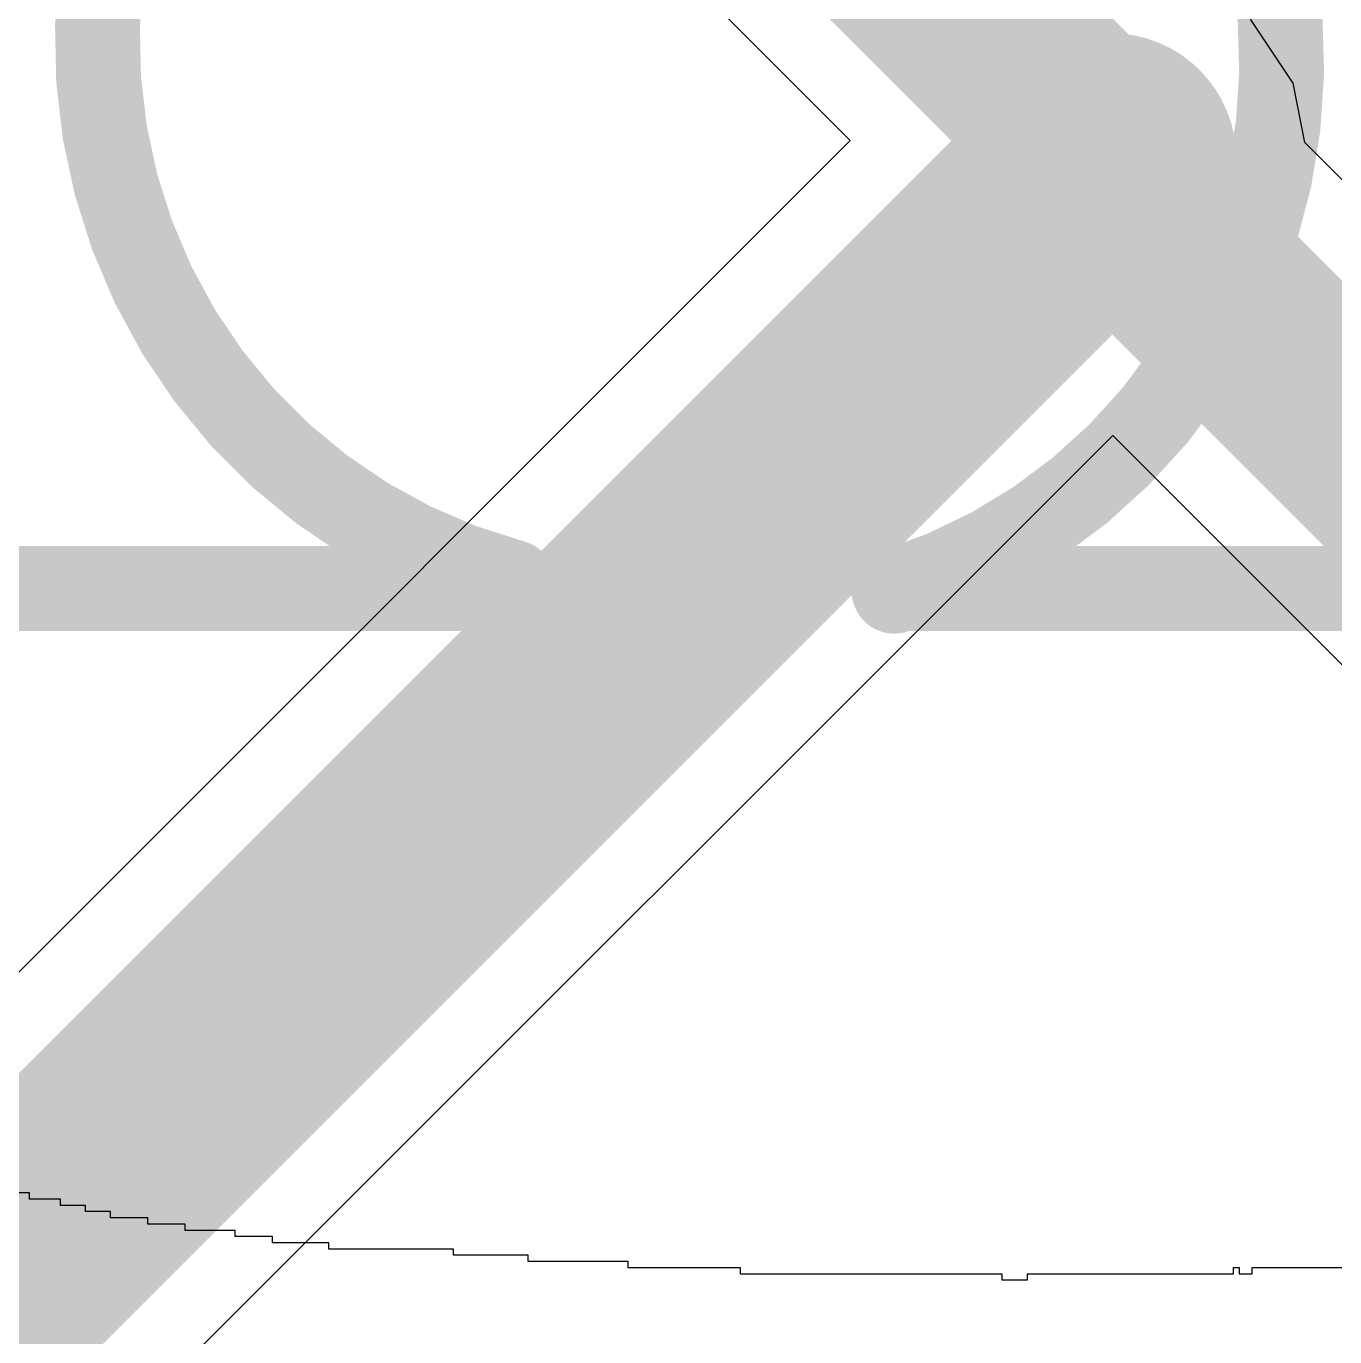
# Model space of a CAD drawing. Header units: millimetres. Extents: x 0 to 168, y 0 to 109.
# Drawn here: x 79.321 to 83.235, y 60.246 to 64.166 of the extents above; entities that cross this region are included whole.
import ezdxf

# ---------------------------------------------------------------- set-up
doc = ezdxf.new("R2010")
doc.units = ezdxf.units.MM
for name, color, linetype in [('BottomLayer', 5, 'Continuous'), ('BottomOverlay', 54, 'Continuous'), ('TopSolder', 216, 'Continuous')]:
    doc.layers.add(name, color=color, linetype=linetype)

msp = doc.modelspace()

# ---------------------------------------------------------------- linework, layer by layer
at = {"layer": 'BottomLayer'}
for p, q in [((81.3832, 64.2267), (81.7861, 63.8238)), ((83.1104, 63.9953), (82.9826, 64.1866)), ((83.1458, 63.8174), (83.1104, 63.9953)), ((81.7861, 63.8238), (76.1046, 58.1423)), ((85.6254, 61.3378), (83.1458, 63.8174)), ((79.8091, 60.1793), (82.5709, 62.9412)), ((82.5709, 62.9412), (85.0501, 60.4619))]:
    msp.add_line(p, q, dxfattribs=at)
for points, const_width in [([(81.5957, 64.7398), (82.5657, 63.7697)], 0.6), ([(76.5214, 57.7254), (82.5657, 63.7697)], 0.75), ([(82.5657, 63.7697), (82.6292, 63.7062)], 0.6), ([(82.6292, 63.6084), (82.6292, 63.7062)], 0.5), ([(82.6292, 63.6084), (85.4129, 60.8247)], 0.6), ([(82.6292, 63.6084), (82.6292, 63.6084)], 0.5)]:
    msp.add_lwpolyline(points, dxfattribs=dict(at, const_width=const_width))
for points, const_width in [([(82.3782, 63.7697, 1), (82.7532, 63.7697, 1)], 0.375), ([(82.4157, 63.7697, 1), (82.7157, 63.7697, 1)], 0.3), ([(82.4157, 63.7697, 1), (82.7157, 63.7697, 1)], 0.3), ([(82.4792, 63.7062, 1), (82.7792, 63.7062, 1)], 0.3), ([(82.5042, 63.7062, 1), (82.7542, 63.7062, 1)], 0.25), ([(82.4792, 63.6084, 1), (82.7792, 63.6084, 1)], 0.3), ([(82.5042, 63.6084, 1), (82.7542, 63.6084, 1)], 0.25), ([(82.5042, 63.6084, 1), (82.7542, 63.6084, 1)], 0.25), ([(82.5042, 63.6084, 1), (82.7542, 63.6084, 1)], 0.25)]:
    msp.add_lwpolyline(points, format="xyb", close=True, dxfattribs=dict(at, const_width=const_width))
at = {"layer": 'BottomOverlay'}
for p, q in [((79.3308, 60.6758), (79.2562, 60.6758)), ((79.3308, 60.6572), (79.3308, 60.6758)), ((79.4241, 60.6572), (79.3308, 60.6572)), ((79.4241, 60.6385), (79.4241, 60.6572)), ((79.4987, 60.6385), (79.4241, 60.6385)), ((79.4987, 60.6199), (79.4987, 60.6385)), ((79.5733, 60.6199), (79.4987, 60.6199)), ((79.5733, 60.6012), (79.5733, 60.6199)), ((79.6852, 60.6012), (79.5733, 60.6012)), ((79.6852, 60.5826), (79.6852, 60.6012)), ((79.7971, 60.5826), (79.6852, 60.5826)), ((79.7971, 60.5639), (79.7971, 60.5826)), ((79.9464, 60.5639), (79.7971, 60.5639)), ((79.9464, 60.5453), (79.9464, 60.5639)), ((80.0583, 60.5453), (79.9464, 60.5453)), ((80.0583, 60.5266), (80.0583, 60.5453)), ((80.2262, 60.5266), (80.0583, 60.5266)), ((80.2262, 60.508), (80.2262, 60.5266)), ((80.5993, 60.508), (80.2262, 60.508)), ((80.5993, 60.4893), (80.5993, 60.508)), ((80.8231, 60.4893), (80.5993, 60.4893)), ((80.8231, 60.4707), (80.8231, 60.4893)), ((81.1216, 60.4707), (80.8231, 60.4707)), ((81.1216, 60.452), (81.1216, 60.4707)), ((81.4573, 60.452), (81.1216, 60.452)), ((81.4573, 60.4333), (81.4573, 60.452)), ((82.9497, 60.452), (82.931, 60.452)), ((82.931, 60.452), (82.931, 60.4333)), ((82.9497, 60.4333), (82.9497, 60.452)), ((83.416, 60.452), (82.987, 60.452)), ((82.987, 60.452), (82.987, 60.4333)), ((82.2408, 60.4333), (81.4573, 60.4333)), ((82.2408, 60.4147), (82.2408, 60.4333)), ((82.3154, 60.4147), (82.2408, 60.4147)), ((82.931, 60.4333), (82.3154, 60.4333)), ((82.3154, 60.4333), (82.3154, 60.4147)), ((82.987, 60.4333), (82.9497, 60.4333))]:
    msp.add_line(p, q, dxfattribs=at)
at = {"layer": 'TopSolder', "const_width": 0.254}
for points in [[(80.7769, 62.5022, -0.51712), (79.827, 65.0691)], [(82.7373, 65.0624, -0.519275), (81.9176, 62.4758)]]:
    msp.add_lwpolyline(points, format="xyb", dxfattribs=at)
for points in [[(79.121, 62.484), (80.772, 62.484)], [(81.915, 62.484), (83.566, 62.484)]]:
    msp.add_lwpolyline(points, dxfattribs=at)
at = {"layer": 'TopSolder', "const_width": 0.127}
for points in [[(80.7085, 62.484, 1), (80.8355, 62.484, 1)], [(80.7134, 62.5022, 1), (80.8404, 62.5022, 1)], [(81.8515, 62.484, 1), (81.9785, 62.484, 1)], [(81.8541, 62.4758, 1), (81.9811, 62.4758, 1)]]:
    msp.add_lwpolyline(points, format="xyb", close=True, dxfattribs=at)

doc.saveas('drawing.dxf')
